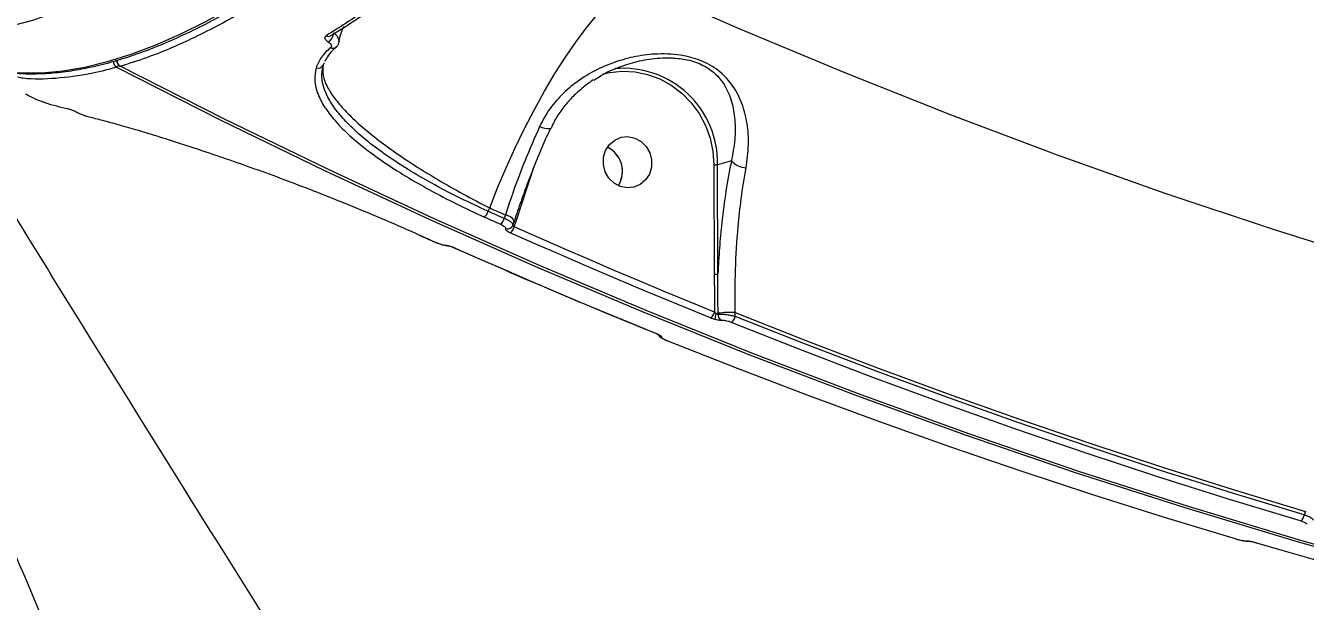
# Model space of a CAD drawing. Header units: millimetres. Extents: x -4335 to 4318, y -3792 to 3101.
# Drawn here: x 1077 to 1300.8, y -556 to -455.4 of the extents above; entities that cross this region are included whole.
import ezdxf

# ---------------------------------------------------------------- set-up
doc = ezdxf.new("R2010")
doc.units = ezdxf.units.MM
for name, color, linetype in [('DIKOM_ОБЪЕКТ', 7, 'Continuous'), ('DIKOM_РАЗМЕР_ЗОНА', 7, 'Continuous'), ('DIKOM_РАЗМЕР_ОБЪЕКТА', 7, 'Continuous')]:
    doc.layers.add(name, color=color, linetype=linetype)
doc.styles.add('style1', font='arial.ttf', dxfattribs={"width": 0.8})
doc.dimstyles.new('1-50', dxfattribs={"dimtxt": 300, "dimasz": 200, "dimexe": 100, "dimexo": 0, "dimgap": 100, "dimtad": 1, "dimtxsty": 'style1', "dimcen": 200, "dimclrd": 7, "dimclre": 7, "dimclrt": 7, "dimadec": 1, "dimazin": 2, "dimtfac": 1, "dimtmove": 0, "dimatfit": 2, "dimfxl": 0, "dimlwd": 25, "dimlwe": 18, "dimarcsym": 0})

# ---------------------------------------------------------------- blocks, each defined once
blk = doc.blocks.new('*D1')
at = {"layer": 'Defpoints', "color": 0, "transparency": 16777216}
for p in [(4316.09, -116.68), (-3504.99, -2016.22), (4316.09, -3691.68)]:
    blk.add_point(p, dxfattribs=at)
at = {"layer": 'DIKOM_РАЗМЕР_ЗОНА', "color": 7, "lineweight": 18, "transparency": 16777216}
for p, q in [((4316.09, -116.68), (4316.09, -3791.68)), ((-3504.99, -2016.22), (-3504.99, -3791.68))]:
    blk.add_line(p, q, dxfattribs=at)
at = {"layer": 'DIKOM_РАЗМЕР_ЗОНА', "color": 7, "lineweight": 25, "transparency": 16777216}
blk.add_line((-3304.99, -3691.68), (4116.09, -3691.68), dxfattribs=at)
at = {"layer": 'DIKOM_РАЗМЕР_ЗОНА', "color": 7, "transparency": 16777216}
for points in [[(-3304.99, -3658.35), (-3304.99, -3725.02), (-3504.99, -3691.68)], [(4116.09, -3658.35), (4116.09, -3725.02), (4316.09, -3691.68)]]:
    blk.add_solid(points, dxfattribs=at)
at = {"layer": 'DIKOM_РАЗМЕР_ЗОНА', "color": 7, "transparency": 16777216, "insert": (133.35, -3438.51), "char_height": 300, "attachment_point": 5, "style": 'style1'}
blk.add_mtext('7850', dxfattribs=at)
blk = doc.blocks.new('*D2')
at = {"layer": 'Defpoints', "color": 0, "transparency": 16777216}
for p in [(2711.72, 601.17), (-2007.01, 181.47), (-2007.01, -2298.93)]:
    blk.add_point(p, dxfattribs=at)
at = {"layer": 'DIKOM_РАЗМЕР_ОБЪЕКТА', "color": 7, "lineweight": 18, "transparency": 16777216}
for p, q in [((2711.72, 601.17), (2711.72, -2398.93)), ((-2007.01, 181.47), (-2007.01, -2398.93))]:
    blk.add_line(p, q, dxfattribs=at)
at = {"layer": 'DIKOM_РАЗМЕР_ОБЪЕКТА', "color": 7, "lineweight": 25, "transparency": 16777216}
blk.add_line((2511.72, -2298.93), (-1807.01, -2298.93), dxfattribs=at)
at = {"layer": 'DIKOM_РАЗМЕР_ОБЪЕКТА', "color": 7, "transparency": 16777216}
for points in [[(-1807.01, -2265.6), (-1807.01, -2332.27), (-2007.01, -2298.93)], [(2511.72, -2265.6), (2511.72, -2332.27), (2711.72, -2298.93)]]:
    blk.add_solid(points, dxfattribs=at)
at = {"layer": 'DIKOM_РАЗМЕР_ОБЪЕКТА', "color": 7, "transparency": 16777216, "insert": (-22.56, -2045.76), "char_height": 300, "attachment_point": 5, "style": 'style1'}
blk.add_mtext('4750', dxfattribs=at)
blk = doc.blocks.new('*D3')
at = {"layer": 'Defpoints', "color": 0, "transparency": 16777216}
for p in [(-2375.87, 1532.76), (1667.44, 1532.76), (-1786.5, -1525.94)]:
    blk.add_point(p, dxfattribs=at)
at = {"layer": 'DIKOM_РАЗМЕР_ОБЪЕКТА', "color": 7, "lineweight": 18, "transparency": 16777216}
for p, q in [((1667.44, 1532.76), (-2475.87, 1532.76)), ((-1786.5, -1525.94), (-2475.87, -1525.94))]:
    blk.add_line(p, q, dxfattribs=at)
at = {"layer": 'DIKOM_РАЗМЕР_ОБЪЕКТА', "color": 7, "lineweight": 25, "transparency": 16777216}
blk.add_line((-2375.87, -1325.94), (-2375.87, 1332.76), dxfattribs=at)
at = {"layer": 'DIKOM_РАЗМЕР_ОБЪЕКТА', "color": 7, "transparency": 16777216}
for points in [[(-2409.21, 1332.76), (-2342.54, 1332.76), (-2375.87, 1532.76)], [(-2409.21, -1325.94), (-2342.54, -1325.94), (-2375.87, -1525.94)]]:
    blk.add_solid(points, dxfattribs=at)
at = {"layer": 'DIKOM_РАЗМЕР_ОБЪЕКТА', "color": 7, "transparency": 16777216, "insert": (-2629.15, -119.32), "char_height": 300, "attachment_point": 5, "rotation": 90, "style": 'style1'}
blk.add_mtext('3050', dxfattribs=at)

msp = doc.modelspace()

# ---------------------------------------------------------------- linework, layer by layer
at = {"layer": 'DIKOM_ОБЪЕКТ', "color": 7, "linetype": 'Continuous', "lineweight": 15}
for p, q in [((1131.31, -459.105), (1131.279, -459.131)), ((1129.046, -462.274), (1129.241, -461.879)), ((1129.397, -461.565), (1129.523, -461.31)), ((1164.72, -483.684), (1165.851, -480.187)), ((1197.366, -479.722), (1197.43, -498.815)), ((1200.427, -479.001), (1198.003, -479.69)), ((1198.068, -498.783), (1198.003, -479.69)), ((1162.72, -489.736), (1164.72, -483.684)), ((1157.894, -487.823), (1158.155, -487.235)), ((1160.903, -488.467), (1160.704, -489.083)), ((1162.454, -489.472), (1162.222, -490.189)), ((1162.452, -490.566), (1162.72, -489.736)), ((1162.454, -489.472), (1162.458, -489.456)), ((1145.897, -492.029), (1145.948, -492.034)), ((1148.709, -493.291), (1145.897, -492.03)), ((1162.203, -490.22), (1162.2, -490.183)), ((1148.709, -493.291), (1148.761, -493.296)), ((1198.097, -505.88), (1198.097, -505.651)), ((1201.115, -506.224), (1201.112, -505.528)), ((1187.185, -509.182), (1187.237, -509.186)), ((1300.815, -540.301), (1300.615, -540.918))]:
    msp.add_line(p, q, dxfattribs=at)
at = {"layer": 'DIKOM_ОБЪЕКТ', "color": 7, "linetype": 'Continuous', "lineweight": 15, "flags": 128}
for points in [[(1148.608, -425.968), (1143.225, -430.59), (1137.938, -434.924), (1132.751, -438.965), (1127.67, -442.711), (1122.697, -446.158), (1117.838, -449.303), (1113.096, -452.143), (1108.475, -454.677), (1103.98, -456.902), (1099.614, -458.815), (1095.381, -460.417), (1091.284, -461.704), (1087.326, -462.677), (1083.512, -463.334), (1079.844, -463.674), (1076.325, -463.698), (1073.502, -463.476)], [(1158.155, -487.235), (1159.534, -483.731), (1161.022, -480.225), (1162.604, -476.749), (1164.266, -473.334), (1165.993, -470.012), (1167.769, -466.812), (1169.579, -463.764), (1171.405, -460.896), (1173.231, -458.234), (1175.041, -455.801), (1176.817, -453.621), (1178.543, -451.713), (1180.205, -450.095), (1181.786, -448.781), (1183.273, -447.784)], [(1314.271, -497.01), (1295.248, -491.029), (1276.318, -484.694), (1257.487, -478.007), (1238.761, -470.97), (1220.146, -463.586), (1201.648, -455.856), (1183.273, -447.784)], [(1092.888, -462.627), (1111.013, -471.839), (1129.277, -480.722), (1147.674, -489.273), (1166.198, -497.49), (1184.845, -505.37), (1203.608, -512.911), (1222.482, -520.11), (1241.46, -526.966), (1260.539, -533.477), (1279.71, -539.639), (1298.97, -545.452), (1318.311, -550.914)], [(1093.552, -462.439), (1093.495, -462.44), (1093.484, -462.436)], [(1318.974, -550.726), (1299.633, -545.264), (1280.374, -539.451), (1261.202, -533.288), (1242.124, -526.778), (1223.145, -519.922), (1204.272, -512.722), (1185.509, -505.181), (1166.862, -497.301), (1148.337, -489.084), (1129.941, -480.533), (1111.677, -471.65), (1093.552, -462.439)], [(1177.837, -463.877), (1179.132, -463.568), (1181.344, -463.328), (1183.577, -463.436), (1185.781, -463.891), (1187.909, -464.681), (1189.913, -465.79), (1191.749, -467.193), (1193.379, -468.861), (1194.765, -470.755), (1195.878, -472.835), (1196.693, -475.056), (1197.192, -477.369), (1197.366, -479.722)], [(1186.459, -480.115), (1186.098, -481.318), (1185.426, -482.354), (1184.499, -483.139), (1183.391, -483.608), (1182.191, -483.725), (1180.998, -483.479), (1179.908, -482.891), (1179.009, -482.007), (1178.374, -480.901), (1178.055, -479.66), (1178.077, -478.387), (1178.438, -477.183), (1179.11, -476.147), (1180.037, -475.363), (1181.145, -474.893), (1182.345, -474.777), (1183.538, -475.022), (1184.628, -475.611), (1185.527, -476.494), (1186.162, -477.601), (1186.481, -478.841), (1186.459, -480.115)], [(1180.657, -483.337), (1180.967, -482.777), (1181.328, -481.574)], [(1160.704, -489.083), (1160.353, -488.926), (1160.001, -488.769), (1159.65, -488.612), (1159.299, -488.454), (1158.948, -488.296), (1158.596, -488.139), (1158.245, -487.981), (1157.894, -487.823)], [(1158.155, -487.235), (1158.498, -487.389), (1158.842, -487.544), (1159.185, -487.698), (1159.529, -487.852), (1159.872, -488.006), (1160.216, -488.16), (1160.56, -488.314), (1160.903, -488.467)], [(1157.231, -488.826), (1157.583, -488.984), (1157.934, -489.142), (1158.285, -489.3), (1158.637, -489.458), (1158.988, -489.615), (1159.34, -489.773), (1159.692, -489.93), (1160.043, -490.088)], [(1148.761, -493.296), (1148.409, -493.139), (1148.057, -492.981), (1147.706, -492.824), (1147.354, -492.666), (1147.003, -492.508), (1146.651, -492.351), (1146.3, -492.193), (1145.948, -492.034)], [(1161.791, -491.572), (1166.152, -493.497), (1170.519, -495.404), (1174.893, -497.292), (1179.273, -499.161), (1183.66, -501.011), (1188.054, -502.843), (1192.454, -504.656), (1196.861, -506.45)], [(1162.183, -490.25), (1162.105, -490.428), (1162.006, -490.571)], [(1197.492, -505.432), (1193.089, -503.639), (1188.693, -501.827), (1184.303, -499.997), (1179.919, -498.148), (1175.542, -496.281), (1171.172, -494.395), (1166.809, -492.49), (1162.452, -490.566)], [(1150.803, -493.887), (1150.633, -493.866), (1150.463, -493.805)], [(1187.237, -509.186), (1182.83, -507.392), (1178.43, -505.579), (1174.037, -503.748), (1169.649, -501.897), (1165.269, -500.028), (1160.895, -498.14), (1156.528, -496.234), (1152.168, -494.309)], [(1201.112, -505.528), (1213.421, -510.392), (1225.777, -515.11), (1238.179, -519.68), (1250.625, -524.102), (1263.113, -528.376), (1275.642, -532.501), (1288.209, -536.476), (1300.815, -540.301)], [(1200.487, -507.242), (1212.782, -512.099), (1225.124, -516.809), (1237.511, -521.372), (1249.941, -525.787), (1262.414, -530.055), (1274.928, -534.174), (1287.48, -538.145), (1300.07, -541.965)], [(1300.615, -540.918), (1288.036, -537.101), (1275.494, -533.134), (1262.991, -529.018), (1250.528, -524.754), (1238.107, -520.341), (1225.731, -515.782), (1213.399, -511.076), (1201.115, -506.224)], [(1187.696, -509.417), (1187.737, -509.436), (1187.851, -509.469)], [(1288.787, -545.174), (1276.197, -541.353), (1263.645, -537.383), (1251.131, -533.263), (1238.658, -528.996), (1226.228, -524.58), (1213.841, -520.017), (1201.499, -515.307), (1189.204, -510.451)], [(1290.82, -545.543), (1290.708, -545.539), (1290.547, -545.505)], [(1328.018, -555.703), (1323.54, -554.535), (1319.067, -553.348), (1314.597, -552.142), (1310.131, -550.917), (1305.669, -549.673), (1301.212, -548.411), (1296.758, -547.13), (1292.309, -545.831)]]:
    msp.add_lwpolyline(points, dxfattribs=at)
at = {"layer": 'DIKOM_ОБЪЕКТ', "color": 7, "linetype": 'Continuous', "lineweight": 15}
for centre, radius, start, end in [((1064.07, -407.743), 48.756, 264.68219, 290.39392), ((1129.959, -456.382), 0.862, 241.60653, 301.4591), ((1129.134, -456.622), 1.725, 295.97069, 352.65625), ((1130.726, -458.419), 0.902, 243.42924, 307.83073), ((1093.38, -461.71), 1.041, 177.31753, 241.83902), ((1092.413, -461.761), 0.988, 298.77507, 328.73729), ((1093.945, -461.548), 1, 171.20595, 242.55697), ((1094.047, -461.518), 1.045, 176.64786, 241.74805), ((1128.16, -461.842), 0.985, 248.0853, 334.02002), ((1181.53, -479.305), 16.478, 358.66117, 94.94846), ((1168.309, -470.561), 2.803, 239.73474, 279.08174), ((1176.712, -480.832), 4.675, 350.87593, 64.18532), ((1176.724, -480.827), 4.666, 327.45802, 64.28773), ((1197.533, -476.726), 3, 266.80309, 279.01152), ((1203.174, -476.529), 3.696, 221.96974, 267.34839), ((1155.97, -487.272), 2.002, 309.05878, 344.0242), ((1158.784, -488.54), 1.995, 309.12727, 344.19382), ((1160.535, -490.763), 2.325, 34.19877, 80.88869), ((1162.967, -488.943), 0.83, 229.05808, 252.75681), ((1161.28, -489.942), 0.961, 247.80633, 314.74533), ((1160.547, -490.036), 1.977, 308.98885, 344.43053), ((1197.598, -495.826), 2.994, 266.78449, 279.01889), ((1195.64, -504.988), 1.905, 309.85954, 346.5218), ((1200.077, -506.526), 2.489, 160.05721, 183.9692), ((1197.731, -503.102), 2.575, 270.13403, 278.1574), ((1200.323, -523.136), 17.625, 87.43334, 97.25687), ((1199.148, -505.911), 1.051, 178.31121, 243.21225), ((1199.254, -505.78), 1.913, 310.15319, 346.58654), ((1188.573, -508.871), 1.014, 216.23471, 249.62913), ((1298.895, -540.688), 1.736, 312.62437, 352.38509)]:
    msp.add_arc(centre, radius, start, end, dxfattribs=at)
for points, knots in [([(1093.552, -462.439), (1095.09, -461.958), (1099.263, -460.654), (1106.505, -457.551), (1115.382, -452.832), (1124.73, -446.948), (1134.496, -439.949), (1144.637, -431.859), (1155.125, -422.695), (1165.948, -412.451), (1177.083, -401.165), (1188.491, -388.882), (1200.119, -375.661), (1211.914, -361.561), (1223.84, -346.618), (1235.879, -330.842), (1248.009, -314.274), (1260.193, -296.973), (1272.372, -279.022), (1284.491, -260.501), (1296.363, -241.699), (1307.969, -222.659), (1319.302, -203.44), (1330.475, -183.859), (1341.441, -164.002), (1352.151, -143.954), (1362.705, -123.516), (1373.069, -102.707), (1383.215, -81.564), (1392.987, -60.411), (1402.341, -39.347), (1411.23, -18.469), (1419.624, 2.155), (1427.498, 22.485), (1434.851, 42.493), (1441.661, 62.12), (1447.903, 81.278), (1453.534, 99.863), (1458.253, 116.704), (1460.857, 127.082), (1462.02, 131.714)], [0, 0, 0, 0, 0.0156521, 0.0424895, 0.0694115, 0.0963765, 0.1233415, 0.1502635, 0.1771008, 0.203938, 0.2308601, 0.2578252, 0.2847902, 0.3117121, 0.3385494, 0.3653868, 0.3923087, 0.4192737, 0.4462388, 0.4731607, 0.4999981, 0.5258463, 0.5517701, 0.5777323, 0.6036945, 0.6296183, 0.6554666, 0.6823039, 0.7092259, 0.736191, 0.7631561, 0.7900781, 0.8169155, 0.8437529, 0.870675, 0.8976401, 0.9246051, 0.9515271, 0.9783646, 1, 1, 1, 1]), ([(1005.004, -387.205), (1005.991, -389.342), (1015.196, -409.273), (1031.966, -447.182), (1055.259, -500.855), (1078.063, -554.549), (1100.661, -608.143), (1122.709, -660.225), (1144.359, -710.745), (1165.559, -759.758), (1179.858, -792.252), (1187.008, -808.498)], [0, 0, 0, 0, 0.0152059, 0.1418125, 0.2684431, 0.3950959, 0.5217517, 0.6483797, 0.7655848, 0.8827938, 1, 1, 1, 1]), ([(1149.526, -425.914), (1148.626, -426.699), (1146.016, -428.975), (1141.757, -432.549), (1136.78, -436.547), (1131.892, -440.28), (1127.097, -443.75), (1122.398, -446.952), (1117.797, -449.884), (1113.299, -452.543), (1108.905, -454.928), (1104.62, -457.036), (1100.446, -458.865), (1096.385, -460.413), (1092.443, -461.678), (1088.62, -462.659), (1084.922, -463.352), (1081.349, -463.764), (1077.918, -463.864), (1075.413, -463.789), (1074.096, -463.587), (1073.832, -463.547)], [0, 0, 0, 0, 0.0295582, 0.0857971, 0.1420455, 0.1983055, 0.2545782, 0.3108628, 0.3671628, 0.4234748, 0.4798017, 0.5361402, 0.5924871, 0.6488361, 0.7051761, 0.7614899, 0.8177577, 0.8739518, 0.9300388, 0.9859851, 1, 1, 1, 1]), ([(1155.291, -438.486), (1155, -438.726), (1153.549, -439.928), (1149.804, -442.962), (1144.152, -447.312), (1136.967, -452.469), (1132.203, -455.469), (1129.549, -457.14)], [0, 0, 0, 0, 0.0321659, 0.1608375, 0.4183974, 0.6759585, 1, 1, 1, 1]), ([(1156.203, -438.403), (1155.787, -438.754), (1153.677, -440.533), (1149.959, -443.481), (1145.066, -447.227), (1140.283, -450.682), (1135.611, -453.844), (1132.319, -455.979), (1130.614, -456.98), (1130.401, -457.106)], [0, 0, 0, 0, 0.0457331, 0.2320478, 0.4179741, 0.6033033, 0.7882137, 0.9735247, 1, 1, 1, 1]), ([(1331.844, -906.788), (1320.482, -887.659), (1297.756, -849.398), (1263.469, -792.505), (1229.034, -735.959), (1194.443, -679.783), (1158.784, -622.535), (1122.141, -564.199), (1090.988, -514.325), (1068.721, -478.301), (1058.872, -462.177), (1055.197, -456.16)], [0, 0, 0, 0, 0.1248055, 0.2496212, 0.3744433, 0.4992648, 0.624075, 0.75843, 0.8927849, 0.9599938, 1, 1, 1, 1]), ([(1132.699, -455.498), (1132.669, -455.538), (1132.372, -455.937), (1132.088, -456.82), (1131.821, -457.692), (1131.803, -458.197), (1131.802, -458.209)], [0, 0, 0, 0, 0.0570123, 0.5611577, 0.9898625, 1, 1, 1, 1]), ([(1129.549, -457.14), (1129.528, -457.154), (1129.405, -457.235), (1129.297, -457.418), (1129.368, -457.695), (1129.568, -457.951), (1129.782, -458.098), (1129.889, -458.172)], [0, 0, 0, 0, 0.0639527, 0.3886143, 0.6456063, 0.8223347, 1, 1, 1, 1]), ([(1129.889, -458.172), (1130, -458.249), (1130.223, -458.403), (1130.434, -458.673), (1130.527, -458.975), (1130.395, -459.136), (1130.322, -459.225)], [0, 0, 0, 0, 0.1849494, 0.3686283, 0.6501597, 1, 1, 1, 1]), ([(1131.779, -458.202), (1131.787, -458.185), (1131.88, -457.982), (1131.719, -457.567), (1131.387, -457.039), (1131.028, -456.767), (1130.843, -456.627)], [0, 0, 0, 0, 0.0380608, 0.4358937, 0.7098956, 1, 1, 1, 1]), ([(1131.772, -458.202), (1131.749, -458.349), (1131.695, -458.692), (1131.466, -459.012), (1131.29, -459.115), (1131.274, -459.124)], [0, 0, 0, 0, 0.4081905, 0.9474463, 1, 1, 1, 1]), ([(1130.322, -459.225), (1129.736, -459.76), (1128.555, -460.838), (1128.048, -462.114), (1127.792, -462.756)], [0, 0, 0, 0, 0.4965016, 1, 1, 1, 1]), ([(1131.345, -459.133), (1131.269, -459.188), (1130.769, -459.549), (1130.109, -460.279), (1129.686, -460.974), (1129.473, -461.324)], [0, 0, 0, 0, 0.0814391, 0.5373542, 1, 1, 1, 1]), ([(1203.003, -480.221), (1203.187, -478.879), (1203.554, -476.193), (1203.255, -472.427), (1202.386, -468.929), (1200.836, -465.911), (1198.926, -463.771), (1197.03, -462.421), (1194.966, -461.356), (1192.478, -460.633), (1189.824, -460.314), (1187.004, -460.285), (1183.711, -460.678), (1179.983, -461.685), (1176.382, -463.237), (1173.128, -465.285), (1170.367, -467.748), (1168.277, -470.297), (1167.313, -472.173), (1166.897, -472.983)], [0, 0, 0, 0, 0.0759094, 0.1519073, 0.2286348, 0.3051889, 0.3688627, 0.4016199, 0.434332, 0.4904595, 0.5282361, 0.5660856, 0.6308779, 0.6957725, 0.7645213, 0.8332298, 0.8936821, 0.9540621, 1, 1, 1, 1]), ([(1176.44, -464.875), (1176.841, -464.602), (1178.284, -463.621), (1180.944, -462.502), (1184.355, -461.45), (1187.338, -461.029), (1189.503, -460.941), (1190.462, -461.051), (1190.743, -461.083)], [0, 0, 0, 0, 0.097913, 0.35218, 0.5827631, 0.8180448, 0.9468044, 1, 1, 1, 1]), ([(1075.586, -464.34), (1075.912, -464.398), (1077.999, -464.769), (1082.266, -464.606), (1087.722, -463.954), (1091.393, -463.011), (1092.888, -462.627)], [0, 0, 0, 0, 0.0643811, 0.4120992, 0.7606046, 1, 1, 1, 1]), ([(1127.792, -462.756), (1127.659, -463.483), (1127.391, -464.938), (1127.981, -467.251), (1129.194, -469.581), (1130.957, -471.902), (1133.286, -474.295), (1136.176, -476.742), (1139.569, -479.216), (1143.415, -481.69), (1147.683, -484.135), (1152.281, -486.535), (1155.583, -488.063), (1157.231, -488.826)], [0, 0, 0, 0, 0.1009688, 0.2019345, 0.2903372, 0.3790219, 0.4674231, 0.5561142, 0.6450889, 0.7337799, 0.8224261, 0.9113528, 1, 1, 1, 1]), ([(1157.894, -487.823), (1156.279, -487.077), (1153.042, -485.584), (1148.537, -483.237), (1144.354, -480.845), (1140.584, -478.424), (1137.259, -476.003), (1134.426, -473.605), (1132.144, -471.259), (1130.417, -468.982), (1129.229, -466.694), (1128.651, -464.421), (1128.914, -462.989), (1129.046, -462.274)], [0, 0, 0, 0, 0.0886936, 0.1776685, 0.2663583, 0.3550653, 0.4440576, 0.5327612, 0.6211382, 0.7097989, 0.7981751, 0.8990856, 1, 1, 1, 1]), ([(1129.046, -462.274), (1128.986, -462.847), (1128.865, -463.994), (1129.633, -465.981), (1130.966, -468.059), (1132.776, -470.184), (1135.1, -472.444), (1137.935, -474.816), (1141.228, -477.267), (1144.937, -479.767), (1149.032, -482.283), (1153.431, -484.791), (1156.582, -486.421), (1158.155, -487.235)], [0, 0, 0, 0, 0.1033754, 0.2067502, 0.2946073, 0.3827348, 0.4705917, 0.5587495, 0.6471806, 0.7353379, 0.8234666, 0.9118706, 1, 1, 1, 1]), ([(1190.743, -461.083), (1191.157, -461.116), (1192.551, -461.225), (1194.905, -461.916), (1196.614, -462.942), (1198.098, -464.205), (1199.445, -465.901), (1200.572, -468.635), (1201.109, -471.814), (1201.133, -475.267), (1200.664, -477.746), (1200.427, -479.001)], [0, 0, 0, 0, 0.0434463, 0.1463534, 0.2480055, 0.2663683, 0.3877081, 0.5375332, 0.6923508, 0.8442516, 1, 1, 1, 1]), ([(1176.292, -464.878), (1176.268, -464.891), (1175.461, -465.363), (1174.131, -466.452), (1172.267, -468.137), (1170.745, -469.994), (1169.584, -471.762), (1169.066, -472.939), (1168.871, -473.382)], [0, 0, 0, 0, 0.0073609, 0.2505043, 0.4547409, 0.6701227, 0.8757938, 1, 1, 1, 1]), ([(1084.5, -469.95), (1084.325, -469.915), (1083.451, -469.74), (1081.236, -469.168), (1078.875, -468.397), (1077.339, -467.529), (1077, -467.337)], [0, 0, 0, 0, 0.0654763, 0.3273911, 0.8516679, 1, 1, 1, 1]), ([(1086.143, -470.612), (1086.105, -470.594), (1085.938, -470.513), (1085.609, -470.362), (1085.167, -470.174), (1084.748, -470.014), (1084.584, -469.972), (1084.5, -469.95)], [0, 0, 0, 0, 0.0490574, 0.2179343, 0.4267062, 0.7022482, 1, 1, 1, 1]), ([(1087.857, -471.3), (1087.757, -471.273), (1087.559, -471.218), (1087.105, -471.044), (1086.615, -470.835), (1086.296, -470.684), (1086.143, -470.612)], [0, 0, 0, 0, 0.2974368, 0.589024, 0.8028286, 1, 1, 1, 1]), ([(1093.028, -472.641), (1092.024, -472.365), (1090.003, -471.808), (1088.576, -471.47), (1087.857, -471.3)], [0, 0, 0, 0, 0.4964984, 1, 1, 1, 1]), ([(1145.948, -492.034), (1143.997, -491.169), (1140.094, -489.437), (1134.291, -487.017), (1128.734, -484.794), (1123.481, -482.776), (1118.317, -480.867), (1113.316, -479.09), (1108.54, -477.457), (1104.051, -475.979), (1099.936, -474.68), (1096.189, -473.543), (1094.081, -472.941), (1093.028, -472.641)], [0, 0, 0, 0, 0.102184, 0.2043682, 0.2924908, 0.3808931, 0.4690129, 0.5574041, 0.6460788, 0.7344681, 0.8228825, 0.9115827, 1, 1, 1, 1]), ([(1166.897, -472.983), (1166.012, -474.994), (1164.217, -479.075), (1162.26, -484.337), (1161.231, -487.47), (1160.903, -488.467)], [0, 0, 0, 0, 0.3984814, 0.8085152, 1, 1, 1, 1]), ([(1168.779, -473.347), (1168.459, -474.045), (1167.643, -475.823), (1166.398, -478.778), (1165.045, -482.174), (1163.784, -485.604), (1162.928, -488.046), (1162.528, -489.321), (1162.484, -489.463)], [0, 0, 0, 0, 0.1348496, 0.3432307, 0.5529889, 0.7634404, 0.9736761, 1, 1, 1, 1]), ([(1200.427, -479.001), (1200.097, -480.732), (1199.434, -484.223), (1198.772, -489.393), (1198.309, -494.27), (1198.149, -497.274), (1198.068, -498.783)], [0, 0, 0, 0, 0.2794502, 0.5634189, 0.7807132, 1, 1, 1, 1]), ([(1201.112, -505.528), (1201.097, -503.043), (1201.065, -498.002), (1201.496, -491.325), (1202.137, -485.334), (1202.699, -482.016), (1203.003, -480.221)], [0, 0, 0, 0, 0.2848602, 0.5777494, 0.7715688, 1, 1, 1, 1]), ([(1160.043, -490.088), (1160.186, -490.156), (1160.472, -490.294), (1160.779, -490.505), (1160.948, -490.688), (1160.955, -490.789), (1160.921, -490.827), (1160.917, -490.833)], [0, 0, 0, 0, 0.2404962, 0.4809837, 0.7219082, 0.962863, 1, 1, 1, 1]), ([(1162.2, -490.183), (1162.208, -490.131), (1162.227, -490.015), (1161.936, -489.74), (1161.425, -489.411), (1160.944, -489.192), (1160.704, -489.083)], [0, 0, 0, 0, 0.2089188, 0.472703, 0.7363271, 1, 1, 1, 1]), ([(1160.917, -490.833), (1160.912, -490.838), (1160.878, -490.876), (1160.885, -490.976), (1161.055, -491.159), (1161.362, -491.368), (1161.648, -491.504), (1161.791, -491.572)], [0, 0, 0, 0, 0.0372657, 0.2782674, 0.5190501, 0.7595694, 1, 1, 1, 1]), ([(1162.21, -490.184), (1162.206, -490.212), (1162.176, -490.381), (1162.069, -490.541), (1161.956, -490.625), (1161.956, -490.626)], [0, 0, 0, 0, 0.1634942, 0.9988215, 1, 1, 1, 1]), ([(1162.452, -490.566), (1162.406, -490.538), (1162.313, -490.483), (1162.218, -490.395), (1162.167, -490.32), (1162.174, -490.286), (1162.177, -490.27)], [0, 0, 0, 0, 0.2631868, 0.5270849, 0.7911521, 1, 1, 1, 1]), ([(1150.807, -493.878), (1150.775, -493.88), (1150.582, -493.894), (1150.223, -493.812), (1149.618, -493.651), (1149.067, -493.452), (1148.796, -493.325), (1148.719, -493.288)], [0, 0, 0, 0, 0.0506581, 0.3031808, 0.6112457, 0.8896374, 1, 1, 1, 1]), ([(1150.463, -493.805), (1150.372, -493.797), (1150.189, -493.782), (1149.769, -493.675), (1149.301, -493.52), (1148.956, -493.383), (1148.784, -493.306), (1148.761, -493.296)], [0, 0, 0, 0, 0.2407513, 0.4813559, 0.7220849, 0.9627902, 1, 1, 1, 1]), ([(1152.168, -494.309), (1152.145, -494.299), (1151.973, -494.223), (1151.627, -494.086), (1151.158, -493.933), (1150.738, -493.828), (1150.555, -493.813), (1150.463, -493.805)], [0, 0, 0, 0, 0.0372559, 0.2778881, 0.5185745, 0.7591906, 1, 1, 1, 1]), ([(1152.058, -494.283), (1152.001, -494.257), (1151.819, -494.177), (1151.476, -494.053), (1151.129, -493.949), (1150.909, -493.9), (1150.804, -493.887), (1150.803, -493.887), (1150.803, -493.887)], [0, 0, 0, 0, 0.1106705, 0.3536445, 0.6006191, 0.7799001, 0.9081739, 1, 1, 1, 1]), ([(1187.185, -509.183), (1184.133, -507.938), (1175.284, -504.328), (1163.593, -499.365), (1154.985, -495.57), (1152.115, -494.304)], [0, 0, 0, 0, 0.2597932, 0.7532108, 1, 1, 1, 1]), ([(2137.728, -495.855), (2127.017, -501.098), (2105.595, -511.584), (2073.287, -527.575), (2040.84, -543.809), (2008.264, -560.332), (1975.59, -577.16), (1942.844, -594.314), (1910.056, -611.819), (1877.251, -629.69), (1844.499, -647.915), (1811.832, -666.504), (1779.275, -685.471), (1746.85, -704.816), (1714.588, -724.533), (1682.105, -744.877), (1649.432, -765.867), (1616.596, -787.501), (1584.033, -809.496), (1550.239, -832.886), (1515.282, -857.718), (1479.227, -884.008), (1443.59, -910.63), (1408.392, -937.529), (1373.425, -964.824), (1338.694, -992.479), (1304.178, -1020.438), (1270.085, -1048.467), (1236.375, -1076.507), (1214.223, -1095.146), (1203.15, -1104.464)], [0, 0, 0, 0, 0.0329727, 0.0659486, 0.0989209, 0.13202, 0.1651228, 0.1982215, 0.2314412, 0.2646699, 0.2978982, 0.331117, 0.3643418, 0.3975767, 0.4308113, 0.4640357, 0.4985455, 0.533067, 0.5675885, 0.6020985, 0.6415012, 0.6809274, 0.7203631, 0.7597922, 0.7991976, 0.8393434, 0.8795083, 0.9196818, 0.9598508, 1, 1, 1, 1]), ([(1197.43, -498.815), (1197.432, -499.112), (1197.445, -501.317), (1197.47, -503.522), (1197.492, -505.432)], [0, 0, 0, 0, 0.1343674, 1, 1, 1, 1]), ([(1198.097, -505.651), (1198.08, -503.659), (1198.062, -501.37), (1198.067, -499.079), (1198.068, -498.783)], [0, 0, 0, 0, 0.8707739, 1, 1, 1, 1]), ([(2134.441, -501.267), (2129.286, -503.829), (2116.882, -509.995), (2097.225, -519.825), (2075.518, -530.734), (2054.088, -541.585), (2032.897, -552.404), (2011.948, -563.192), (1991.057, -574.049), (1970.246, -584.97), (1949.538, -595.948), (1928.954, -606.977), (1908.514, -618.052), (1888.238, -629.166), (1868.142, -640.315), (1848.243, -651.492), (1828.556, -662.695), (1809.095, -673.917), (1789.864, -685.16), (1770.764, -696.482), (1751.723, -707.922), (1732.701, -719.508), (1713.754, -731.208), (1694.904, -743.01), (1676.149, -754.914), (1657.487, -766.925), (1638.935, -779.032), (1620.48, -791.244), (1602.093, -803.577), (1583.735, -816.055), (1565.409, -828.675), (1547.143, -841.419), (1528.965, -854.264), (1510.903, -867.191), (1492.911, -880.23), (1474.953, -893.406), (1456.982, -906.745), (1439.018, -920.233), (1421.054, -933.867), (1403.086, -947.648), (1385.109, -961.574), (1367.116, -975.646), (1349.104, -989.861), (1331.066, -1004.218), (1312.997, -1018.715), (1294.893, -1033.351), (1276.748, -1048.123), (1258.553, -1063.03), (1240.309, -1078.069), (1223.979, -1091.588), (1213.772, -1100.08), (1209.629, -1103.527)], [0, 0, 0, 0, 0.0160645, 0.0386563, 0.061041, 0.0833287, 0.104928, 0.1264641, 0.14792, 0.1692778, 0.1905216, 0.2116357, 0.2326061, 0.25342, 0.2740655, 0.2945322, 0.3148105, 0.3348923, 0.3547703, 0.3744647, 0.394285, 0.4141314, 0.4339367, 0.4537069, 0.4734483, 0.4931673, 0.5128721, 0.5325076, 0.5521767, 0.5719317, 0.5917476, 0.6115994, 0.6314614, 0.6513005, 0.6710941, 0.6910604, 0.7111297, 0.7313103, 0.7516099, 0.7720361, 0.7925966, 0.8132989, 0.8341506, 0.8551588, 0.8763307, 0.8976732, 0.919193, 0.9408966, 0.9628005, 0.9848998, 1, 1, 1, 1]), ([(1197.737, -505.677), (1197.677, -505.622), (1197.591, -505.543), (1197.515, -505.457), (1197.492, -505.432)], [0, 0, 0, 0, 0.7053443, 1, 1, 1, 1]), ([(1198.097, -505.88), (1198.073, -505.878), (1198.042, -505.875), (1197.964, -505.842), (1197.868, -505.785), (1197.78, -505.713), (1197.737, -505.677)], [0, 0, 0, 0, 0.2620346, 0.3209009, 0.6715909, 1, 1, 1, 1]), ([(1196.861, -506.45), (1196.929, -506.477), (1197.164, -506.57), (1197.415, -506.645), (1197.594, -506.699)], [0, 0, 0, 0, 0.2878782, 1, 1, 1, 1]), ([(1197.594, -506.699), (1197.723, -506.732), (1198.005, -506.804), (1198.398, -506.864), (1198.582, -506.854), (1198.674, -506.849)], [0, 0, 0, 0, 0.2986205, 0.6489764, 1, 1, 1, 1]), ([(1201.115, -506.224), (1201.032, -506.204), (1200.686, -506.118), (1200.041, -505.991), (1199.25, -505.884), (1198.555, -505.838), (1198.25, -505.866), (1198.097, -505.88)], [0, 0, 0, 0, 0.0748892, 0.3151701, 0.5451256, 0.7715132, 1, 1, 1, 1]), ([(1198.674, -506.849), (1198.766, -506.844), (1198.951, -506.834), (1199.369, -506.898), (1199.845, -507.015), (1200.23, -507.141), (1200.438, -507.223), (1200.487, -507.242)], [0, 0, 0, 0, 0.2249535, 0.4495762, 0.6803354, 0.9238194, 1, 1, 1, 1]), ([(1187.695, -509.417), (1187.646, -509.391), (1187.52, -509.325), (1187.328, -509.24), (1187.199, -509.189), (1187.185, -509.183)], [0, 0, 0, 0, 0.3689028, 0.9290185, 1, 1, 1, 1]), ([(1187.851, -509.469), (1187.8, -509.443), (1187.625, -509.351), (1187.398, -509.255), (1187.237, -509.186)], [0, 0, 0, 0, 0.2878153, 1, 1, 1, 1]), ([(1189.157, -510.446), (1189.12, -510.431), (1188.845, -510.325), (1188.347, -510.085), (1187.958, -509.831), (1187.682, -509.528), (1187.641, -509.405), (1187.635, -509.387)], [0, 0, 0, 0, 0.054098, 0.3975125, 0.8180363, 0.9734009, 1, 1, 1, 1]), ([(1187.836, -509.499), (1187.837, -509.5), (1187.841, -509.503), (1187.803, -509.477), (1187.752, -509.446), (1187.703, -509.421), (1187.698, -509.418)], [0, 0, 0, 0, 0.0992086, 0.4694225, 0.9435144, 1, 1, 1, 1]), ([(1188.221, -509.822), (1188.233, -509.797), (1188.257, -509.747), (1188.11, -509.617), (1187.932, -509.516), (1187.851, -509.469)], [0, 0, 0, 0, 0.3509774, 0.7014004, 1, 1, 1, 1]), ([(1189.204, -510.451), (1189.044, -510.383), (1188.724, -510.248), (1188.381, -510.058), (1188.184, -509.902), (1188.209, -509.848), (1188.221, -509.822)], [0, 0, 0, 0, 0.2566298, 0.5136771, 0.7612255, 1, 1, 1, 1]), ([(1302.167, -541.846), (1302.173, -541.8), (1302.188, -541.695), (1301.883, -541.46), (1301.355, -541.184), (1300.862, -541.007), (1300.615, -540.918)], [0, 0, 0, 0, 0.2093183, 0.4725966, 0.7364459, 1, 1, 1, 1]), ([(1300.07, -541.965), (1300.219, -542.014), (1300.518, -542.11), (1300.843, -542.267), (1301.025, -542.41), (1301.038, -542.493), (1301.005, -542.527), (1301.001, -542.532)], [0, 0, 0, 0, 0.2406769, 0.4814018, 0.7215834, 0.9611968, 1, 1, 1, 1]), ([(1290.817, -545.537), (1290.789, -545.54), (1290.595, -545.558), (1290.232, -545.506), (1289.593, -545.396), (1289.042, -545.264), (1288.772, -545.177), (1288.71, -545.157)], [0, 0, 0, 0, 0.0478288, 0.3295611, 0.6150907, 0.9120082, 1, 1, 1, 1]), ([(1290.547, -545.505), (1290.455, -545.502), (1290.269, -545.497), (1289.84, -545.431), (1289.358, -545.329), (1288.996, -545.235), (1288.814, -545.182), (1288.787, -545.174)], [0, 0, 0, 0, 0.2394058, 0.4786516, 0.7178965, 0.9577172, 1, 1, 1, 1]), ([(1292.309, -545.831), (1292.282, -545.823), (1292.099, -545.769), (1291.738, -545.676), (1291.255, -545.577), (1290.826, -545.512), (1290.64, -545.507), (1290.547, -545.505)], [0, 0, 0, 0, 0.042619, 0.2824525, 0.5215772, 0.7607214, 1, 1, 1, 1]), ([(1292.197, -545.812), (1292.133, -545.793), (1291.931, -545.734), (1291.553, -545.647), (1291.171, -545.577), (1290.935, -545.548), (1290.826, -545.543), (1290.822, -545.543), (1290.82, -545.543)], [0, 0, 0, 0, 0.1160808, 0.3676777, 0.6221166, 0.8106262, 0.9396719, 1, 1, 1, 1])]:
    msp.add_open_spline(points, degree=3, knots=knots, dxfattribs=at)

# ---------------------------------------------------------------- dimensions: what is measured, and where the dimension line sits
at = {"layer": 'DIKOM_РАЗМЕР_ЗОНА'}
dim = msp.add_linear_dim(base=(4316.095, -3691.684), p1=(-3504.986, -2016.224), p2=(4316.095, -116.68), text='7850', dimstyle='1-50', dxfattribs=at)
dim.commit()
dim.dimension.update_dxf_attribs({"geometry": '*D1', "text_midpoint": (133.347, -3691.684), "dimtype": 160})
at = {"layer": 'DIKOM_РАЗМЕР_ОБЪЕКТА'}
dim = msp.add_linear_dim(base=(-2375.873, 1532.764), p1=(-1786.496, -1525.942), p2=(1667.44, 1532.764), angle=90, text='3050', dimstyle='1-50', dxfattribs=at)
dim.commit()
dim.dimension.update_dxf_attribs({"geometry": '*D3', "text_midpoint": (-2375.873, -119.318), "dimtype": 160})
dim = msp.add_linear_dim(base=(-2007.007, -2298.934), p1=(2711.721, 601.173), p2=(-2007.007, 181.474), text='4750', dimstyle='1-50', dxfattribs=at)
dim.commit()
dim.dimension.update_dxf_attribs({"geometry": '*D2', "text_midpoint": (-22.564, -2298.934), "dimtype": 160})

doc.saveas('drawing.dxf')
